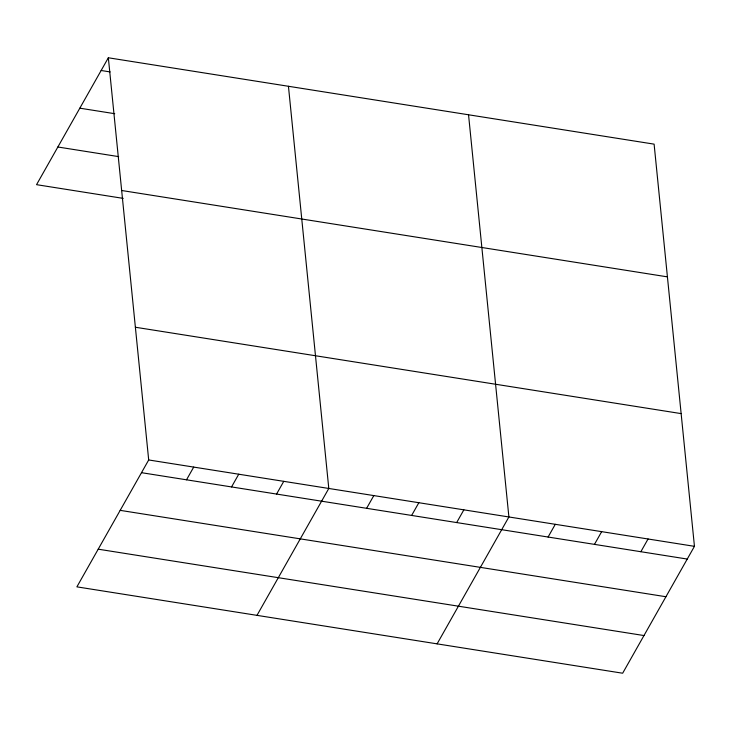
<?xml version="1.0" encoding="UTF-8"?>
<svg xmlns="http://www.w3.org/2000/svg" width="731" height="731" viewBox="0 0 731 731"><rect width="100%" height="100%" fill="white"/><g stroke="black" fill="none" stroke-linecap="round" stroke-linejoin="round"><path stroke-width="1.1" d="M108.343 57.776L148.695 459.963L76.892 586.856L622.657 673.224L694.45 546.331L654.108 144.144L108.343 57.776L36.55 184.669L123.219 198.384M186.515 479.81L193.715 467.082M231.544 486.937L238.745 474.209M276.565 494.065L283.765 481.336M256.992 615.356L328.795 488.463L288.443 86.276M366.615 508.31L373.815 495.591M411.644 515.437L418.845 502.709M456.665 522.564L463.865 509.836M437.101 643.865L508.895 516.963L468.544 114.776M548.086 537.029L555.286 524.31M594.467 544.376L601.668 531.647M640.859 551.713L648.059 538.985M101.143 70.496L110.153 71.921M79.825 108.179L114.721 113.698M57.868 146.995L118.65 156.617M121.657 190.499L667.421 276.866M135.372 327.241L681.137 413.609M148.695 459.963L694.45 546.331M141.494 472.683L687.25 559.06M120.176 510.357L665.932 596.734M98.21 549.182L643.974 635.55"/></g></svg>
